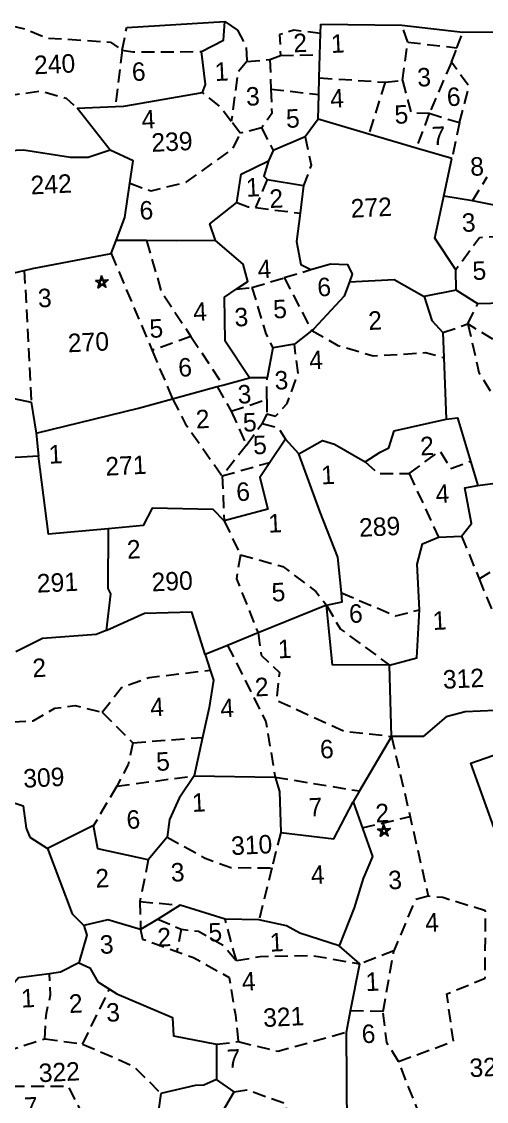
# Model space of a CAD drawing. Header units: metres. Extents: x 291156 to 294456, y 2095569 to 2100949.
# Drawn here: x 292615 to 292832, y 2098450 to 2098954 of the extents above; entities that cross this region are included whole.
import ezdxf
from ezdxf.enums import TextEntityAlignment as Align

# ---------------------------------------------------------------- set-up
doc = ezdxf.new("R2010")
doc.units = ezdxf.units.M
doc.header["$MEASUREMENT"] = 0
doc.linetypes.add('DASHED', pattern=[0.75, 0.5, -0.25])
for name, color, linetype in [('OFF', 1, 'Continuous'), ('POLY_PARCEL', 6, 'Continuous'), ('POLY_SUBPARCEL', 6, 'DASHED'), ('SYM_STONE', 1, 'Continuous'), ('TEXT_MAPIN', 7, 'Continuous'), ('TEXT_PARCEL', 7, 'Continuous')]:
    doc.layers.add(name, color=color, linetype=linetype)
doc.styles.add('TEXT_MAP', font='KRDEV050.TTF', dxfattribs={"height": 2.5})

# ---------------------------------------------------------------- blocks, each defined once
blk = doc.blocks.new('STONE_STAR')
for points in [[(-0.61, 0.2), (0.61, 0.2), (-0.38, -0.52), (-0.23, -0.07)], [(0, 0.64), (-0.38, -0.52), (0, -0.24), (0.38, -0.52)]]:
    blk.add_lwpolyline(points, close=True)
blk.add_lwpolyline([(-0.23, -0.07), (0, -0.24)])
blk = doc.blocks.new('dc')
at = {"layer": 'OFF'}
for points in [[(299493.9, 2100170.61), (299531.79, 2100171.07)], [(299531.79, 2100171.07), (299536.45, 2100167.55)], [(299568.67, 2100168.3), (299599.85, 2100166.44)], [(299599.85, 2100166.44), (299623.21, 2100162.55)], [(299623.21, 2100162.55), (299638.23, 2100162)]]:
    blk.add_lwpolyline(points, dxfattribs=at)
at = {"layer": 'POLY_PARCEL'}
for points in [[(299522.2, 2100159.94), (299530.86, 2100163.95), (299531.79, 2100171.07)], [(299568.39, 2100164.67), (299568.67, 2100168.3)], [(299567.77, 2100156.55), (299568.39, 2100164.67)], [(299521.89, 2100144.17), (299523.12, 2100147.26), (299522.2, 2100159.94)], [(299567.09, 2100147.65), (299567.77, 2100156.55)], [(299566.6, 2100141.27), (299567.09, 2100147.65)], [(299488.06, 2100140.46), (299491.26, 2100140.46), (299521.89, 2100144.17)], [(299485.24, 2100123.77), (299476.58, 2100121.3), (299469.77, 2100121.61), (299451.83, 2100125.32), (299437.91, 2100125.32), (299437.29, 2100141.7)], [(299485.24, 2100123.77), (299473.32, 2100140.46)], [(299473.32, 2100140.46), (299488.06, 2100140.46)], [(299565.86, 2100131.74), (299566.6, 2100141.27)], [(299565.86, 2100131.74), (299560.6, 2100125.25)], [(299585.1, 2100125.06), (299565.86, 2100131.74)], [(299492.19, 2100110.59), (299493.9, 2100119.13), (299485.24, 2100123.77)], [(299560.6, 2100125.25), (299547.92, 2100120.61)], [(299603.06, 2100118.82), (299585.1, 2100125.06)], [(299547.92, 2100120.61), (299546.02, 2100116.65)], [(299616.6, 2100114.12), (299603.06, 2100118.82)], [(299533.02, 2100101.19), (299535.19, 2100112.01), (299546.02, 2100116.65)], [(299546.02, 2100116.65), (299543.85, 2100110.78), (299545.09, 2100109.54)], [(299612.8, 2100099.8), (299616.6, 2100114.12)], [(299485.86, 2100088.89), (299489.57, 2100097.49), (299492.19, 2100110.59)], [(299545.09, 2100109.54), (299559.01, 2100106.45)], [(299559.01, 2100106.45), (299557.18, 2100095.95)], [(299524.05, 2100086.97), (299522.2, 2100093.46), (299533.02, 2100101.19)], [(299615.98, 2100071.14), (299608.55, 2100083.82), (299612.8, 2100099.8)], [(299623.74, 2100097.5), (299612.8, 2100099.8)], [(299641.99, 2100092.86), (299623.74, 2100097.5)], [(299557.18, 2100095.95), (299555.3, 2100085.12), (299556.53, 2100076.15), (299560.25, 2100073.99)], [(299483.69, 2100083.89), (299485.86, 2100088.89)], [(299497.57, 2100088.24), (299485.86, 2100088.89)], [(299524.05, 2100086.97), (299509.2, 2100087.59), (299497.57, 2100088.24)], [(299531.17, 2100067.8), (299535.81, 2100070.58), (299534.26, 2100077.39), (299524.05, 2100086.97)], [(299449.94, 2100079.01), (299453.07, 2100079.56), (299483.69, 2100083.89)], [(299437.86, 2100074.82), (299444.41, 2100076.47), (299445.95, 2100078.32), (299449.94, 2100079.01)], [(299560.25, 2100073.99), (299567.98, 2100075.84), (299574.48, 2100075.22), (299576.02, 2100071.51), (299574.84, 2100068.61)], [(299534.57, 2100033.48), (299525.91, 2100048.01), (299526.53, 2100065.02), (299531.17, 2100067.8)], [(299574.84, 2100068.61), (299572.62, 2100063.16), (299560.25, 2100051.11), (299559.48, 2100050.56)], [(299574.84, 2100068.61), (299592.16, 2100068.67), (299603.4, 2100061.47)], [(299615.78, 2100063.32), (299615.98, 2100071.14)], [(299615.78, 2100063.32), (299603.4, 2100061.47)], [(299623.82, 2100057.76), (299615.78, 2100063.32)], [(299603.4, 2100061.47), (299605.88, 2100052.19), (299609.9, 2100047.25)], [(299633.91, 2100057.41), (299623.82, 2100057.76)], [(299559.48, 2100050.56), (299552.51, 2100045.54)], [(299609.9, 2100047.25), (299609.81, 2100037.65)], [(299544.16, 2100044.61), (299541.38, 2100033.17)], [(299552.51, 2100045.54), (299544.16, 2100044.61)], [(299609.81, 2100037.65), (299609.59, 2100013.85)], [(299437.06, 2100031.01), (299441.08, 2100030.55), (299450.17, 2100028.17)], [(299504.58, 2100026.85), (299521.96, 2100030.69)], [(299521.96, 2100030.69), (299524.25, 2100031.2)], [(299524.25, 2100031.2), (299534.57, 2100033.48)], [(299541.38, 2100033.17), (299534.57, 2100033.48)], [(299450.17, 2100028.17), (299451.48, 2100016.15)], [(299451.48, 2100016.15), (299491.26, 2100023.9), (299504.58, 2100026.85)], [(299451.48, 2100016.15), (299451.88, 2100007.32)], [(299577.59, 2099998.98), (299583.47, 2100002.38), (299586.87, 2100003.93), (299589.35, 2100010.42), (299609.59, 2100013.85)], [(299609.59, 2100013.85), (299613.92, 2100014.16), (299618.08, 2099997.26)], [(299547.27, 2100009.19), (299540.88, 2100000.54)], [(299552.22, 2100003.31), (299547.27, 2100009.19)], [(299451.88, 2100007.32), (299423.11, 2100007.01), (299417.86, 2100005.15), (299417.55, 2099998.97), (299409.88, 2099998.34)], [(299477.36, 2099977.96), (299454.36, 2099977.02), (299451.88, 2100007.32)], [(299552.22, 2100003.31), (299561.5, 2100007.95), (299566.14, 2100006.4), (299577.59, 2099998.98)], [(299565.96, 2099949), (299565.22, 2099962.81), (299559.34, 2099980.43), (299552.22, 2100003.31)], [(299540.88, 2100000.54), (299536.76, 2099994.96), (299539.23, 2099982.6), (299522.22, 2099978.89)], [(299618.08, 2099997.26), (299620.43, 2099987.74)], [(299620.43, 2099987.74), (299634.96, 2099988.99)], [(299522.22, 2099978.89), (299518.19, 2099983.52), (299494.68, 2099985.07), (299490.97, 2099978.58), (299477.36, 2099977.96)], [(299613.31, 2099968.57), (299617.33, 2099973.2), (299615.48, 2099987.12), (299620.43, 2099987.74)], [(299477.36, 2099977.96), (299476.12, 2099955.08), (299477.05, 2099952.92), (299474.69, 2099938.83)], [(299595.68, 2099941.05), (299595.68, 2099958.67), (299598.15, 2099966.4), (299604.34, 2099968.57)], [(299604.34, 2099968.57), (299613.31, 2099968.57)], [(299559.99, 2099944.5), (299566.14, 2099945.5), (299565.96, 2099949)], [(299512.35, 2099927.8), (299507.98, 2099944.39), (299489.73, 2099944.7), (299474.92, 2099938.91), (299474.69, 2099938.83)], [(299559.99, 2099944.5), (299533.15, 2099935.09)], [(299583.18, 2099920.27), (299561.21, 2099921.5), (299559.99, 2099944.5)], [(299474.69, 2099938.83), (299470.74, 2099937.6), (299450.02, 2099936.99), (299439.5, 2099932.35)], [(299583.18, 2099920.27), (299593.82, 2099922.5), (299595.68, 2099941.05)], [(299533.15, 2099935.09), (299521.2, 2099930.9)], [(299521.2, 2099930.9), (299512.35, 2099927.8)], [(299512.35, 2099927.8), (299514.04, 2099921.66)], [(299514.04, 2099921.66), (299515.1, 2099917.81), (299512.93, 2099907.29), (299509.82, 2099895.92)], [(299582.62, 2099892.8), (299583.18, 2099920.27)], [(299634.59, 2099900.84), (299611.39, 2099900.84), (299603.97, 2099899.29), (299594.69, 2099892.18), (299582.62, 2099892.8)], [(299509.82, 2099895.92), (299505.82, 2099881.32)], [(299582.62, 2099892.8), (299569.17, 2099872.38)], [(299412.85, 2099889.94), (299420.9, 2099878.19), (299427.04, 2099877.72), (299439.56, 2099873), (299440.27, 2099864.27), (299441.45, 2099860.73), (299448.06, 2099856.01)], [(299620.2, 2099855.91), (299612.62, 2099880.97), (299633.19, 2099887.09)], [(299505.82, 2099881.32), (299499.63, 2099872.98), (299495.61, 2099864.94), (299494.37, 2099858.14)], [(299569.17, 2099872.38), (299566.53, 2099868.38)], [(299566.53, 2099868.38), (299572.98, 2099846.92), (299568.96, 2099838.58), (299564.93, 2099827.45), (299558.45, 2099813.2)], [(299466.22, 2099864.01), (299448.06, 2099856.01)], [(299486.64, 2099849.79), (299467.46, 2099855.04), (299466.22, 2099864.01)], [(299448.06, 2099856.01), (299456.39, 2099830.41), (299460.64, 2099825.69)], [(299494.37, 2099858.14), (299486.64, 2099849.79)], [(299498.12, 2099831.75), (299489.21, 2099826.86)], [(299515.14, 2099825.56), (299498.12, 2099831.75)], [(299482.35, 2099823.09), (299469.97, 2099827.42), (299460.64, 2099825.69)], [(299489.21, 2099826.86), (299482.35, 2099823.09)], [(299460.64, 2099825.69), (299461.59, 2099821.91), (299458.05, 2099811.53)], [(299528.13, 2099824.64), (299515.14, 2099825.56)], [(299558.45, 2099813.2), (299543.6, 2099818.76), (299538.65, 2099821.85), (299528.13, 2099824.64)], [(299458.05, 2099811.53), (299450.73, 2099808.22), (299446.44, 2099807.85)], [(299458.05, 2099811.53), (299462.12, 2099809.38), (299464.9, 2099803.81), (299469.31, 2099800.75)], [(299566.18, 2099805.78), (299558.45, 2099813.2)], [(299446.44, 2099807.85), (299434.43, 2099806.81), (299432.78, 2099804.92)], [(299561.71, 2099787.9), (299566.18, 2099805.78)], [(299469.31, 2099800.75), (299472.02, 2099798.86), (299493.05, 2099788.66), (299493.05, 2099781.55), (299509.45, 2099777.53)], [(299559.69, 2099779.81), (299561.71, 2099787.9)], [(299509.45, 2099777.53), (299508.83, 2099763.93)], [(299558.16, 2099742.6), (299559.69, 2099779.81)], [(299508.83, 2099763.93), (299503.88, 2099762.07), (299500.48, 2099762.07), (299487.17, 2099759.6)], [(299515.41, 2099758.97), (299508.83, 2099763.93)], [(299487.17, 2099759.6), (299484.7, 2099746.92)], [(299506.74, 2099745.68), (299515.41, 2099758.97)]]:
    blk.add_lwpolyline(points, dxfattribs=at)
at = {"layer": 'POLY_PARCEL', "ltscale": 10, "flags": 128}
for points in [[(299505.82, 2099881.32), (299537, 2099879.31)], [(299537, 2099879.31), (299538.4, 2099873.73), (299538.12, 2099857.83)], [(299538.12, 2099857.83), (299558.49, 2099854.48), (299566.53, 2099868.38)]]:
    blk.add_lwpolyline(points, dxfattribs=at)
at = {"layer": 'POLY_SUBPARCEL', "ltscale": 10, "flags": 128}
for points in [[(299440.06, 2100159.23), (299443.67, 2100175.08), (299454.52, 2100172.02), (299462.86, 2100168.13), (299487.33, 2100165.35), (299491.68, 2100162)], [(299491.68, 2100162), (299493.9, 2100170.61)], [(299536.45, 2100167.55), (299539.51, 2100161.16), (299539.51, 2100155.32)], [(299568.39, 2100164.67), (299558.14, 2100166.44), (299552.58, 2100165.05), (299552.58, 2100156.99)], [(299601.8, 2100159.77), (299599.85, 2100166.44)], [(299491.68, 2100162), (299488.06, 2100140.46)], [(299491.68, 2100162), (299495.85, 2100161.16), (299522.2, 2100159.94)], [(299599.02, 2100145.04), (299601.8, 2100159.77)], [(299601.8, 2100159.77), (299620.61, 2100156.63)], [(299620.61, 2100156.63), (299623.21, 2100162.55)], [(299539.51, 2100155.32), (299535.89, 2100151.43), (299532.39, 2100132.51)], [(299539.51, 2100155.32), (299548.41, 2100155.6)], [(299548.41, 2100155.6), (299548.25, 2100144.21)], [(299548.41, 2100155.6), (299552.58, 2100156.99)], [(299552.58, 2100156.99), (299567.77, 2100156.55)], [(299618.21, 2100151.16), (299620.61, 2100156.63)], [(299618.21, 2100151.16), (299608.75, 2100131.98)], [(299620.15, 2100127.81), (299624.6, 2100141.43), (299618.21, 2100151.16)], [(299438.95, 2100145.89), (299459.8, 2100147.84), (299469.26, 2100144.5), (299473.32, 2100140.46)], [(299567.09, 2100147.65), (299592.34, 2100144.76)], [(299532.39, 2100132.51), (299528.38, 2100138.37), (299521.89, 2100144.17)], [(299548.25, 2100144.21), (299548.13, 2100134.76), (299543.96, 2100129.48)], [(299548.25, 2100144.21), (299566.6, 2100141.27)], [(299592.34, 2100144.76), (299585.1, 2100125.06)], [(299592.34, 2100144.76), (299599.02, 2100145.04)], [(299599.02, 2100145.04), (299601.8, 2100132.54), (299608.75, 2100131.98)], [(299535.61, 2100127.81), (299532.39, 2100132.51)], [(299608.75, 2100131.98), (299603.06, 2100118.82)], [(299608.75, 2100131.98), (299620.15, 2100127.81)], [(299492.19, 2100110.59), (299500.3, 2100107.24), (299513.92, 2100110.02), (299532.55, 2100121.97), (299535.61, 2100127.81)], [(299543.96, 2100129.48), (299535.61, 2100127.81)], [(299543.96, 2100129.48), (299547.92, 2100120.61)], [(299620.15, 2100127.81), (299616.6, 2100114.12)], [(299560.6, 2100125.25), (299562.31, 2100114.19), (299559.01, 2100106.45)], [(299545.09, 2100109.54), (299540.13, 2100098.87)], [(299623.74, 2100097.5), (299629.89, 2100106.41)], [(299533.02, 2100101.19), (299537.25, 2100099.36), (299540.13, 2100098.87)], [(299540.13, 2100098.87), (299557.18, 2100095.95)], [(299497.57, 2100088.24), (299502.21, 2100068.51), (299512.86, 2100050.48)], [(299483.69, 2100083.89), (299497.62, 2100045.85)], [(299634.43, 2100083.25), (299625.71, 2100083.06), (299615.98, 2100071.14)], [(299449.94, 2100079.01), (299450.17, 2100028.17)], [(299549.88, 2100071.39), (299560.25, 2100073.99)], [(299531.17, 2100067.8), (299537.25, 2100068.23)], [(299537.25, 2100068.23), (299549.88, 2100071.39)], [(299537.25, 2100068.23), (299541.7, 2100050.17), (299544.16, 2100044.61)], [(299549.88, 2100071.39), (299559.48, 2100050.56)], [(299619.69, 2100050.14), (299623.82, 2100057.76)], [(299512.86, 2100050.48), (299497.62, 2100045.85)], [(299512.86, 2100050.48), (299524.25, 2100031.2)], [(299559.48, 2100050.56), (299569.23, 2100044.33), (299582.58, 2100039.61), (299602.88, 2100039.89), (299609.81, 2100037.65)], [(299609.9, 2100047.25), (299619.69, 2100050.14)], [(299619.69, 2100050.14), (299623.03, 2100031.25), (299628.03, 2100022.07), (299636.65, 2100015.13), (299644.44, 2100014.01), (299641.38, 2100024.85), (299629.15, 2100043.75), (299619.69, 2100050.14)], [(299497.62, 2100045.85), (299504.58, 2100026.85)], [(299540.58, 2100019.32), (299543.92, 2100018.21), (299548.65, 2100022.93), (299553.38, 2100034.33), (299552.51, 2100045.54)], [(299521.96, 2100030.69), (299526.96, 2100020.99)], [(299540.86, 2100024.88), (299541.38, 2100033.17)], [(299504.58, 2100026.85), (299509.16, 2100016.82), (299522.23, 2099996.25)], [(299526.96, 2100020.99), (299540.86, 2100024.88)], [(299540.86, 2100024.88), (299540.58, 2100019.32)], [(299526.96, 2100020.99), (299532.24, 2100007.65)], [(299540.58, 2100019.32), (299538.64, 2100015.71)], [(299532.24, 2100007.65), (299538.64, 2100015.71)], [(299538.64, 2100015.71), (299544.76, 2100013.76), (299547.27, 2100009.19)], [(299532.24, 2100007.65), (299522.23, 2099996.25)], [(299594.3, 2099993.69), (299606.54, 2100001.75), (299610.43, 2099994.8), (299618.08, 2099997.26)], [(299522.23, 2099996.25), (299540.88, 2100000.54)], [(299577.59, 2099998.98), (299582.34, 2099994.24), (299594.3, 2099993.69)], [(299522.23, 2099996.25), (299522.22, 2099978.89)], [(299594.3, 2099993.69), (299604.34, 2099968.57)], [(299522.22, 2099978.89), (299527.78, 2099965.53)], [(299613.31, 2099968.57), (299619.22, 2099951.8)], [(299527.78, 2099965.53), (299525.83, 2099956.36), (299533.15, 2099935.09)], [(299527.78, 2099965.53), (299543.91, 2099960.25), (299556.14, 2099949.97), (299559.99, 2099944.5)], [(299619.22, 2099951.8), (299643.93, 2099964.87)], [(299619.22, 2099951.8), (299624.68, 2099936.33), (299627.91, 2099938.07)], [(299565.96, 2099949), (299586.45, 2099939.13), (299595.68, 2099941.05)], [(299559.99, 2099944.5), (299564.91, 2099935.09), (299583.18, 2099920.27)], [(299533.15, 2099935.09), (299533.93, 2099926.44), (299540.63, 2099919.47), (299538.96, 2099908.87), (299564.35, 2099895.76), (299582.62, 2099892.8)], [(299521.2, 2099930.9), (299534.49, 2099900.78), (299537, 2099879.31)], [(299471.7, 2099907.47), (299479.52, 2099916.68), (299490.4, 2099920.03), (299514.04, 2099921.66)], [(299429.56, 2099905.52), (299444.91, 2099905.52), (299453.56, 2099909.98), (299461.38, 2099910.54), (299471.7, 2099907.47)], [(299471.7, 2099907.47), (299482.87, 2099895.2)], [(299482.87, 2099895.2), (299480.63, 2099886.84), (299475.89, 2099878.75)], [(299482.87, 2099895.2), (299509.82, 2099895.92)], [(299582.62, 2099892.8), (299593.72, 2099830.6)], [(299475.89, 2099878.75), (299505.82, 2099881.32)], [(299475.89, 2099878.75), (299466.22, 2099864.01)], [(299537, 2099879.31), (299569.17, 2099872.38)], [(299569.6, 2099858.16), (299588.2, 2099861.57)], [(299494.37, 2099858.14), (299508.54, 2099849.46), (299518.31, 2099845.28), (299534.09, 2099844.45)], [(299538.12, 2099857.83), (299534.09, 2099844.45)], [(299486.64, 2099849.79), (299482.66, 2099833.94)], [(299534.09, 2099844.45), (299528.13, 2099824.64)], [(299482.66, 2099833.94), (299482.35, 2099823.09)], [(299482.66, 2099833.94), (299498.12, 2099831.75)], [(299579.21, 2099767.56), (299600.7, 2099774.26), (299599.03, 2099792.67), (299614.1, 2099797.97), (299615.49, 2099823.9), (299599.31, 2099829.76), (299593.72, 2099830.6)], [(299593.72, 2099830.6), (299588.7, 2099829.48), (299579.49, 2099810.24)], [(299489.21, 2099826.86), (299498.01, 2099822.51), (299504.7, 2099821.39), (299513.91, 2099815.54), (299518.66, 2099809.4)], [(299482.35, 2099823.09), (299482.94, 2099819.44), (299502.19, 2099811.35), (299515.59, 2099802.99), (299517.26, 2099788.48), (299517.82, 2099778.16)], [(299498.01, 2099822.51), (299495.97, 2099813.97)], [(299518.66, 2099809.4), (299515.14, 2099825.56)], [(299518.66, 2099809.4), (299527.87, 2099810.52), (299547.96, 2099809.96), (299566.18, 2099805.78)], [(299579.49, 2099810.24), (299566.18, 2099805.78)], [(299574.19, 2099787.09), (299579.49, 2099810.24)], [(299443.43, 2099782.91), (299444.54, 2099792.67), (299446.5, 2099799.65), (299446.44, 2099807.85)], [(299457.94, 2099780.12), (299469.31, 2099800.75)], [(299418.85, 2099796.9), (299419.43, 2099791.84), (299425.85, 2099778.17), (299443.43, 2099782.91)], [(299574.19, 2099787.09), (299561.71, 2099787.9)], [(299579.21, 2099767.56), (299575.03, 2099775.1), (299574.19, 2099787.09)], [(299443.43, 2099782.91), (299457.94, 2099780.12)], [(299457.94, 2099780.12), (299477.19, 2099770.64), (299487.17, 2099759.6)], [(299509.45, 2099777.53), (299517.82, 2099778.16)], [(299517.82, 2099778.16), (299532.89, 2099773.7), (299559.69, 2099779.81)], [(299417.01, 2099751.69), (299422.22, 2099765.62), (299451.52, 2099764.22), (299458.1, 2099749.4)], [(299586.53, 2099746.04), (299579.21, 2099767.56)], [(299515.41, 2099758.97), (299520.33, 2099759.48), (299535.12, 2099753.34), (299534.77, 2099743.51)]]:
    blk.add_lwpolyline(points, dxfattribs=at)
at = {"layer": 'SYM_STONE', "xscale": 3.952664450661268, "yscale": 3.952664450661268, "zscale": 3.952664450661268}
for p in [(299479.54, 2100073.06), (299577.91, 2099856.6)]:
    blk.add_blockref('STONE_STAR', p, dxfattribs=at)
at = {"layer": 'TEXT_MAPIN', "style": 'TEXT_MAP'}
for s, p in [('2', (299560.37, 2100161.53)), ('1', (299574.82, 2100160.53)), ('6', (299497.68, 2100153.43)), ('1', (299529.56, 2100151.91)), ('3', (299607.42, 2100145.96)), ('3', (299541.17, 2100141.79)), ('4', (299573.52, 2100139.44)), ('4', (299500.52, 2100134.88)), ('6', (299618.45, 2100137.87)), ('5', (299556.13, 2100132.48)), ('5', (299597.99, 2100132.01)), ('7', (299611.92, 2100123.1)), ('8', (299626.14, 2100110.6)), ('1', (299539.45, 2100106.77)), ('2', (299548.25, 2100102.06)), ('6', (299498.04, 2100099.9)), ('3', (299621.86, 2100089.18)), ('4', (299542.39, 2100075.1)), ('3', (299457.3, 2100068.06)), ('5', (299625.07, 2100070.41)), ('6', (299565.04, 2100067.06)), ('4', (299516.82, 2100059.9)), ('3', (299532.6, 2100057.03)), ('5', (299547.63, 2100059.35)), ('5', (299499.64, 2100054.2)), ('2', (299584.02, 2100053.26)), ('4', (299560.54, 2100039.13)), ('6', (299510.01, 2100038.74)), ('3', (299546.85, 2100031.96)), ('3', (299532.37, 2100027.27)), ('2', (299515.82, 2100018.55)), ('5', (299533.89, 2100016.32)), ('1', (299458.51, 2100007.7)), ('5', (299537.36, 2100007.4)), ('2', (299601.66, 2100003.99)), ('1', (299562.98, 2099994.65)), ('6', (299530.01, 2099989.78)), ('4', (299606.7, 2099985.26)), ('1', (299541.73, 2099977.04)), ('2', (299486.86, 2099969.69)), ('5', (299541.75, 2099950.41)), ('6', (299571.13, 2099940.77)), ('1', (299603.21, 2099936.52)), ('1', (299543.1, 2099928.48)), ('2', (299448.27, 2099925.84)), ('2', (299533.55, 2099914.3)), ('4', (299492.88, 2099908.51)), ('4', (299519.84, 2099906.81)), ('6', (299557.43, 2099889.13)), ('5', (299494.13, 2099887.39)), ('1', (299507.15, 2099870.97)), ('6', (299481.63, 2099865.65)), ('7', (299552, 2099866.97)), ('2', (299577.56, 2099863.54)), ('2', (299468.59, 2099843.68)), ('3', (299497.7, 2099844.51)), ('4', (299551.57, 2099840.96)), ('3', (299581.26, 2099837.48)), ('2', (299491.32, 2099819.82)), ('5', (299511.05, 2099820.64)), ('4', (299594.67, 2099820.42)), ('3', (299469.05, 2099818.04)), ('1', (299534.48, 2099815.73)), ('1', (299437.72, 2099798.84)), ('4', (299523.03, 2099801.2)), ('1', (299570.64, 2099798.74)), ('2', (299456.05, 2099795.92)), ('3', (299470.23, 2099791.78)), ('6', (299568.17, 2099778.75)), ('7', (299515.76, 2099771.74)), ('7', (299436.86, 2099757.1))]:
    blk.add_text(s, height=7.11, dxfattribs=at).set_placement(p, align=Align.MIDDLE)
at = {"layer": 'TEXT_PARCEL', "style": 'TEXT_MAP'}
for s, p in [('240', (299465.46, 2100157.88)), ('239', (299509.17, 2100125.82)), ('242', (299461.89, 2100111.75)), ('272', (299584.67, 2100096.82)), ('270', (299473.27, 2100050.23)), ('271', (299485.42, 2100002.09)), ('289', (299581.92, 2099973.75)), ('291', (299456.85, 2099958.29)), ('290', (299501.04, 2099956.62)), ('312', (299611.34, 2099913.7)), ('309', (299447.97, 2099883.45)), ('310', (299526.71, 2099853.64)), ('321', (299535.83, 2099786.85)), ('322', (299448.43, 2099769.79)), ('320', (299614.32, 2099763.69))]:
    blk.add_text(s, height=7.115, dxfattribs=at).set_placement(p, align=Align.MIDDLE)
blk = doc.blocks.new('gik')
at = {"xscale": 1.258334561516021, "yscale": 1.258334561516021, "zscale": 1.258334561516021, "rotation": 1.930403875718903}
blk.add_blockref('dc', (5138.57, -555020.28), dxfattribs=at)
blk = doc.blocks.new('1')
at = {"xscale": 0.9631521132610575, "yscale": 0.9631521132610575, "zscale": 0.9631521132610575, "rotation": 0.4812645551572004}
blk.add_blockref('gik', (27684.76, 75084.53), dxfattribs=at)

msp = doc.modelspace()

# ---------------------------------------------------------------- block references
at = {"rotation": 0.3671123404607279}
msp.add_blockref('1', (13444.4, -1814.7), dxfattribs=at)

doc.saveas('drawing.dxf')
